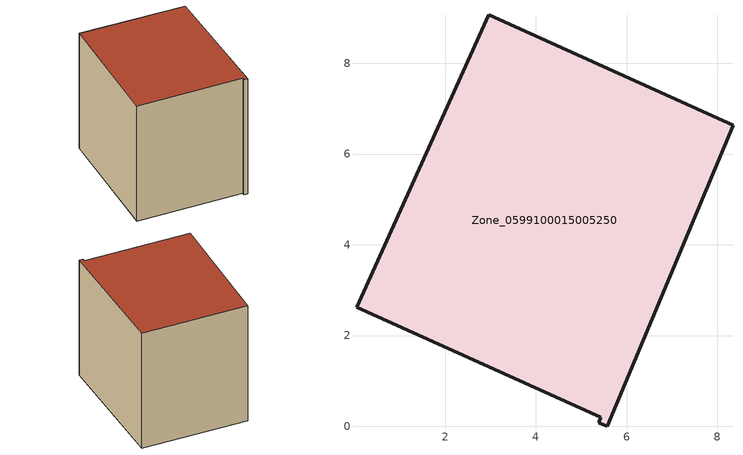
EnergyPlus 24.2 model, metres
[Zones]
Zone_0599100015005250
 floor ground (C_G): 5.39,0.08 5.43,0.2 0.05,2.63 2.96,9.07 8.34,6.64 5.57,0 z0.83
 wall outside (C_F): 5.57,0 8.34,6.64 2.96,9.07 0.05,2.63 5.43,0.2 5.39,0.08 5.57,0 z0.83:7.94
 roof outside (C_R): 5.43,0.2 5.39,0.08 5.57,0 8.34,6.64 2.96,9.07 0.05,2.63 z7.94
[BUILDING]
Pand.0599100015005250: North Axis=0; Terrain=City; Loads Convergence Tolerance Value=0.04; Temperature Convergence Tolerance Value=0.4; Solar Distribution=FullExterior; Maximum Number of Warmup Days=25; Minimum Number of Warmup Days=1
[Site:Location]
Rotterdam.The.Hague.AP_ZH_NLD Design_Conditions: Latitude=51.96; Longitude=4.45; Time Zone=1; Elevation=-4.5
[SITE:GROUNDTEMPERATURE:BUILDINGSURFACE]
18, 18, 18, 18, 18, 18, 18, 18, 18, 18, 18, 18
[MATERIAL] Thermal Absorptance=0.9; Solar Absorptance=0.7; Visible Absorptance=0.7
Name | Roughness | Thickness | Conductivity | Density | Specific Heat
G.TI.1965-1974 | MediumSmooth | 0.15 | 0.882353 | 540 | 1210
F.TI.1965-1974 | Rough | 0.3 | 0.697674 | 1920 | 840
R.TI.1965-1974 | MediumRough | 0.2 | 0.232558 | 1500 | 1000
[CONSTRUCTION]
C_G: G.TI.1965-1974
C_F: F.TI.1965-1974
C_R: R.TI.1965-1974
[ZONE]
Zone_0599100015005250: Type=1; Multiplier=1; Ceiling Height=Autocalculate; Volume=Autocalculate; Floor Area=autocalculate; Part of Total Floor Area=Yes
[ZONEINFILTRATION:DESIGNFLOWRATE]
Infil_Zone_0599100015005250: Zone or ZoneList or Space or SpaceList=Zone_0599100015005250; Schedule=AlwaysOn; Design Flow Rate Calculation Method=Flow/Area; Flow Rate per Floor Area=0.003; Constant Term Coefficient=1; Temperature Term Coefficient=0; Velocity Term Coefficient=0; Velocity Squared Term Coefficient=0
[HVACTEMPLATE:ZONE:IDEALLOADSAIRSYSTEM]
Zone_0599100015005250: Maximum Heating Supply Air Temperature=50; Minimum Cooling Supply Air Temperature=13; Maximum Heating Supply Air Humidity Ratio=0.0156; Minimum Cooling Supply Air Humidity Ratio=0.0077; Heating Limit=NoLimit; Cooling Limit=NoLimit; Dehumidification Control Type=ConstantSensibleHeatRatio; Cooling Sensible Heat Ratio=0.7; Dehumidification Setpoint=60; Humidification Control Type=None; Humidification Setpoint=30; Outdoor Air Method=None; Outdoor Air Flow Rate per Person=0.00944; Outdoor Air Flow Rate per Zone Floor Area=0; Outdoor Air Flow Rate per Zone=0; Demand Controlled Ventilation Type=None; Outdoor Air Economizer Type=NoEconomizer; Heat Recovery Type=None; Sensible Heat Recovery Effectiveness=0.7; Latent Heat Recovery Effectiveness=0.65
[ZONECONTROL:THERMOSTAT]
ThermostatControl_Zone_0599100015005250: Zone or ZoneList=Zone_0599100015005250; Control Type Schedule=DualSetpointControlType; Control 1=Thermostat_Zone_0599100015005250; Temperature Difference Between Cutout And Setpoint=0
[THERMOSTATSETPOINT:DUALSETPOINT]
Thermostat_Zone_0599100015005250: Heating Setpoint Temperature Schedule=HeatingSetpoint_Zone_0599100015005250; Cooling Setpoint Temperature Schedule=CoolingSetpoint_Zone_0599100015005250
[SCHEDULE:COMPACT]
HeatingSetpoint_Zone_0599100015005250: Through: 12/31, For: AllDays, Until: 24:00, 21
CoolingSetpoint_Zone_0599100015005250: Through: 12/31, For: AllDays, Until: 24:00, 24
DualSetpointControlType: Through: 12/31, For: AllDays, Until: 24:00, 4
AlwaysOn: Through: 12/31, For: AllDays, Until: 24:00, 1
